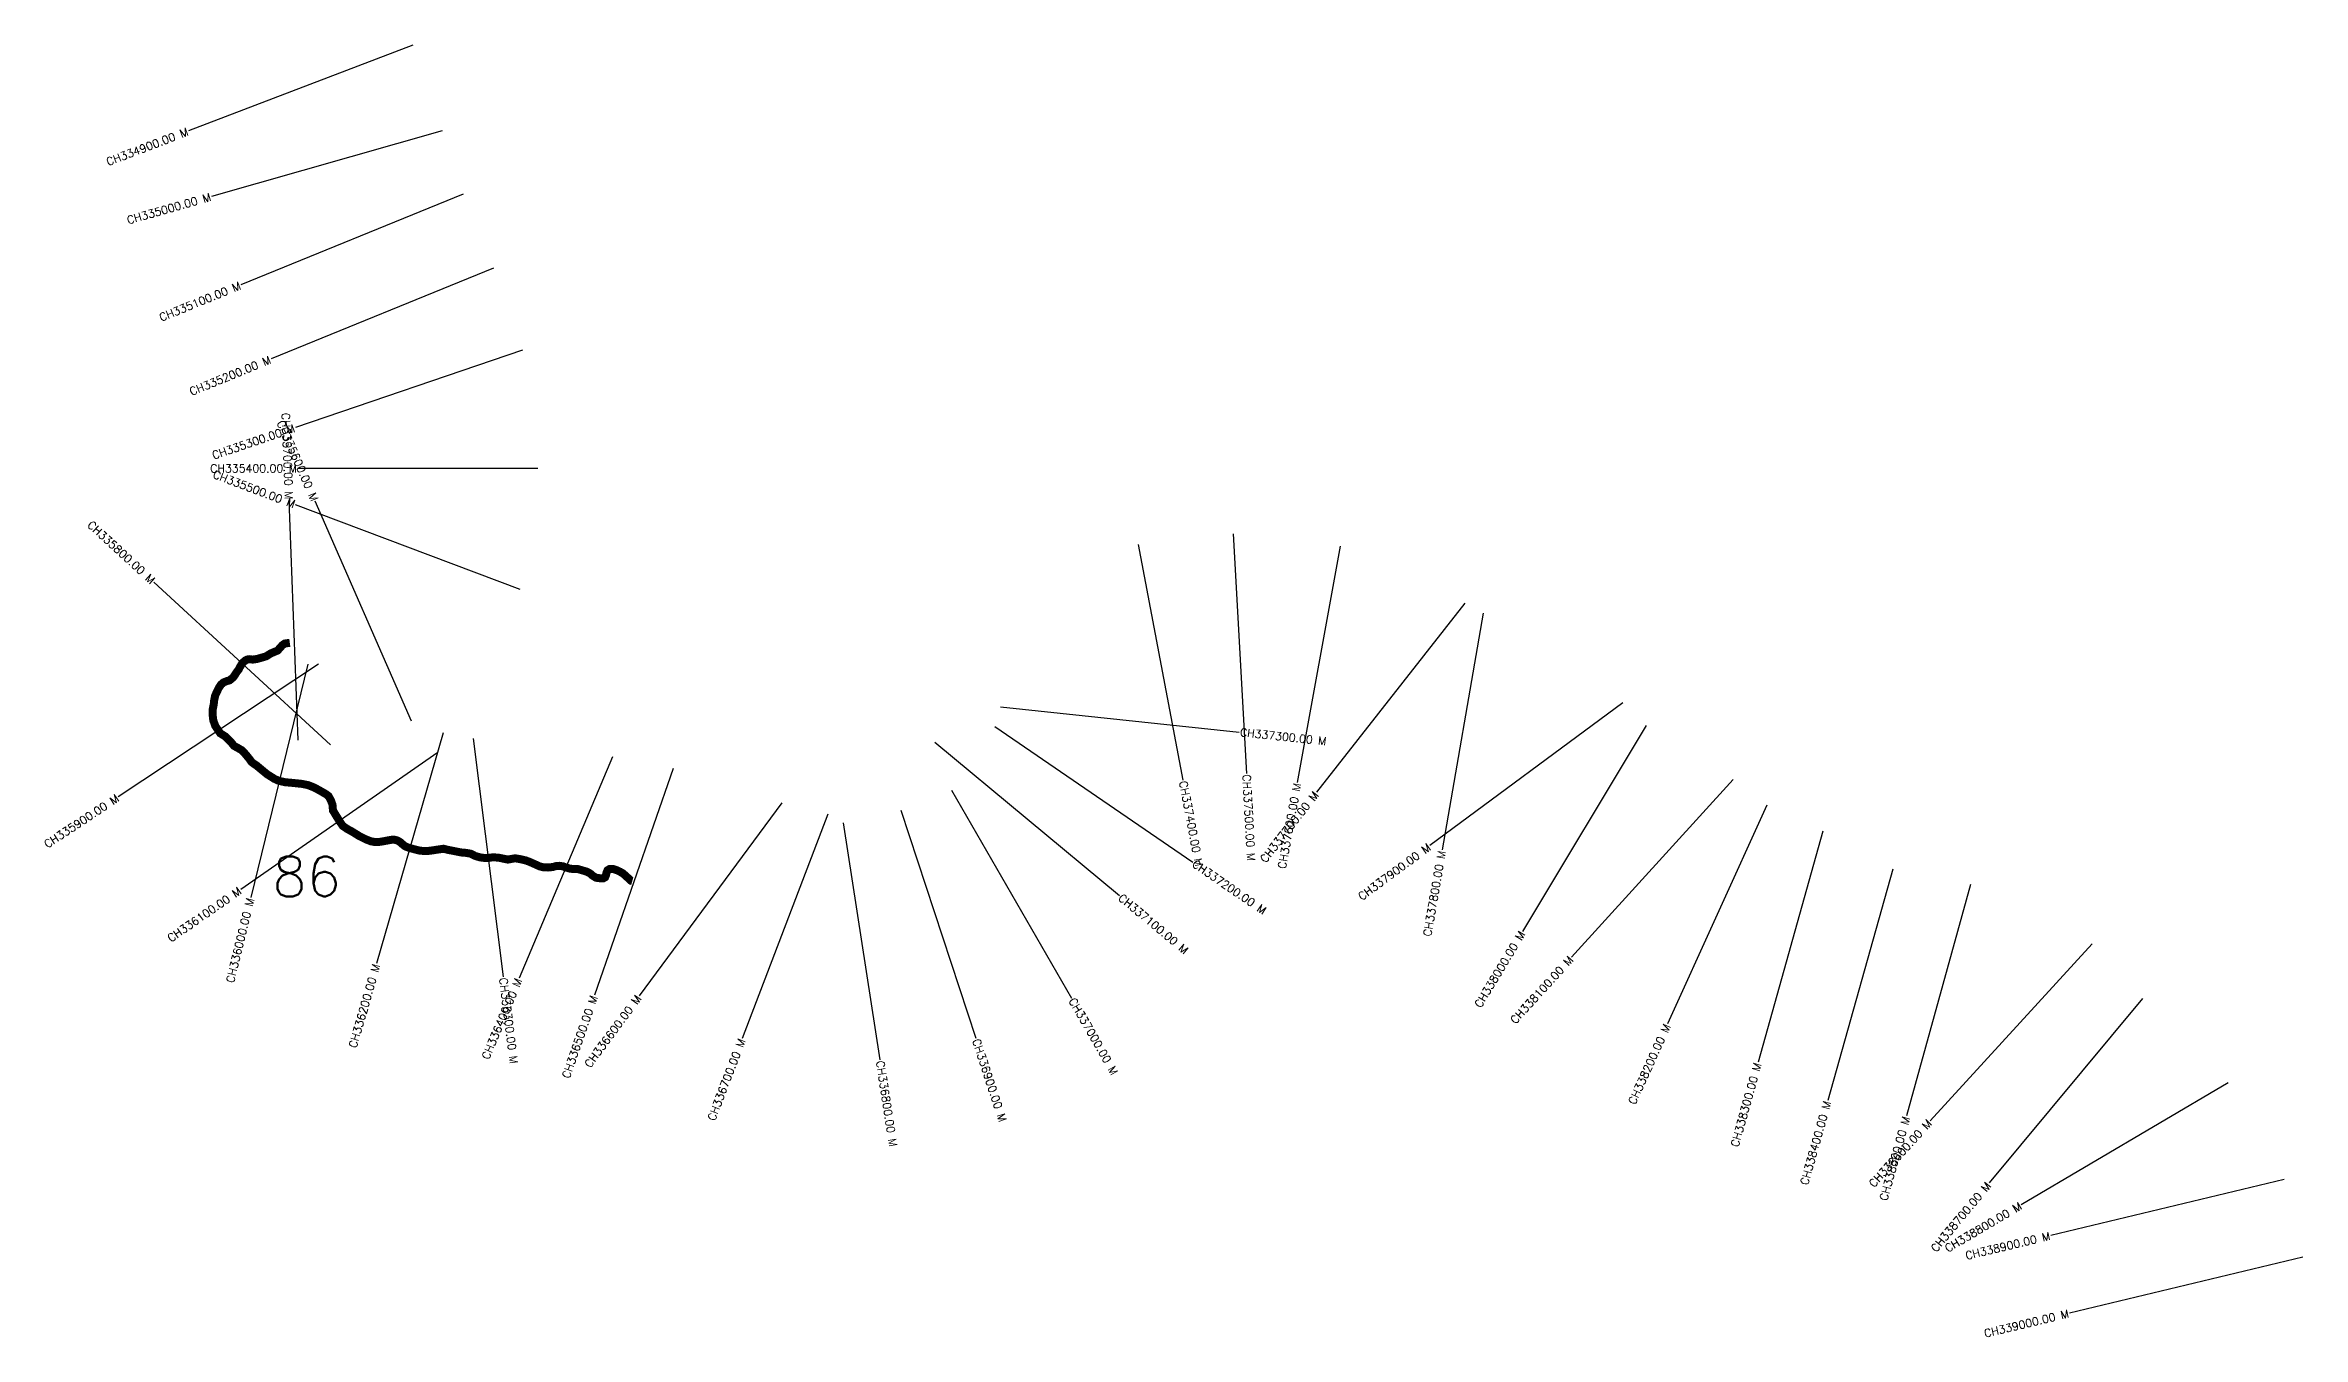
# Model space of a CAD drawing. Header units: metres. Extents: x 289952 to 294739, y 1989611 to 1993098.
# Drawn here: x 289952 to 292774, y 1989611 to 1991225 of the extents above; entities that cross this region are included whole.
import ezdxf
from ezdxf.enums import TextEntityAlignment as Align

# ---------------------------------------------------------------- set-up
doc = ezdxf.new("R2010")
doc.units = ezdxf.units.M
doc.header["$MEASUREMENT"] = 0
for name, color, linetype in [('CS', 134, 'Continuous'), ('CSMark', 6, 'Continuous'), ('UNPROTECTED', 10, 'Continuous')]:
    doc.layers.add(name, color=color, linetype=linetype)
doc.styles.get("Standard").update_dxf_attribs({"font": 'simplex.shx'})

msp = doc.modelspace()

# ---------------------------------------------------------------- linework, layer by layer
at = {"layer": 'CS'}
for p, q in [((290411.5, 1991225.2), (290131.3, 1991118.1)), ((290448.4, 1991118.4), (290159.9, 1991036.1)), ((290474.4, 1991039.2), (290196.7, 1990925.8)), ((290512.3, 1990946.6), (290234.5, 1990833.2)), ((290548.8, 1990844), (290264.8, 1990747.4)), ((290567.8, 1990696.4), (290267.8, 1990696.4)), ((290268.4, 1990356.8), (290257, 1990656.6)), ((290545.6, 1990545), (290265, 1990651)), ((290410.1, 1990380.5), (290289.7, 1990655.3)), ((291317.9, 1990601.5), (291374, 1990306.8)), ((291437, 1990614.6), (291453.5, 1990315.1)), ((291570.7, 1990599.1), (291517, 1990304)), ((290308.8, 1990351.1), (290088, 1990554.1)), ((291726.3, 1990527.9), (291541.1, 1990291.8)), ((291749.1, 1990515.3), (291697.9, 1990219.7)), ((290293.7, 1990451.6), (290043.5, 1990286)), ((290280.3, 1990451.7), (290209, 1990160.3)), ((291146.2, 1990398.6), (291444.5, 1990367)), ((291924, 1990403.5), (291682.8, 1990225.1)), ((290449.7, 1990366.1), (290366.4, 1990077.9)), ((290487.2, 1990358.7), (290524.4, 1990061)), ((291064, 1990354.4), (291294.6, 1990162.6)), ((291139, 1990374), (291386.4, 1990204.3)), ((291953.1, 1990375), (291798.6, 1990117.9)), ((290442.9, 1990341.5), (290196.5, 1990170.4)), ((290661.2, 1990335.9), (290544.5, 1990059.5)), ((290737, 1990321.6), (290638.5, 1990038.2)), ((291085, 1990294.5), (291234.7, 1990034.5)), ((292061.6, 1990307.5), (291859.6, 1990085.6)), ((290872.7, 1990278.7), (290694.4, 1990037.5)), ((290930.4, 1990264.5), (290823.4, 1989984.2)), ((291021.5, 1990269.3), (291115.1, 1989984.3)), ((292103.7, 1990275.4), (291979.8, 1990002.2)), ((290949.4, 1990253.7), (290995.4, 1989957.2)), ((292173.6, 1990243.2), (292092.8, 1989954.3)), ((292261.3, 1990195.5), (292179.9, 1989906.7)), ((292358.5, 1990176.4), (292278.4, 1989887.3)), ((292510.5, 1990102.5), (292307.9, 1989881.3)), ((292573.3, 1990034.2), (292381.5, 1989803.5)), ((292680.3, 1989928.5), (292421.8, 1989776.3)), ((292750.3, 1989807.9), (292458.6, 1989738)), ((292773.7, 1989710.7), (292481.9, 1989640.7))]:
    msp.add_line(p, q, dxfattribs=at)
at = {"layer": 'UNPROTECTED', "const_width": 10, "flags": 128}
msp.add_lwpolyline([(290257.9, 1990478.4), (290251.6, 1990477.6), (290248.6, 1990475.5), (290242.6, 1990468.8), (290238.1, 1990466.9), (290234, 1990465.2), (290228.4, 1990461.6), (290223.6, 1990460.2), (290217.1, 1990458.3), (290211.4, 1990457.5), (290207.4, 1990458), (290204.6, 1990457.6), (290202.2, 1990456.3), (290199.8, 1990454.2), (290197.8, 1990452), (290196.3, 1990449.4), (290195.1, 1990447.5), (290194, 1990445), (290191.6, 1990442), (290188.9, 1990437.8), (290186.8, 1990435), (290182.7, 1990431.6), (290179.4, 1990430.7), (290175.1, 1990429), (290172, 1990426.4), (290169, 1990421.9), (290167.7, 1990419.2), (290164.6, 1990412.6), (290163.3, 1990406.4), (290162.8, 1990401.6), (290161.4, 1990394.6), (290161.5, 1990387.7), (290162.2, 1990381.8), (290164.6, 1990374.8), (290170.9, 1990365.4), (290177.6, 1990361.2), (290184.1, 1990354.7), (290188.1, 1990349.7), (290192.9, 1990347.1), (290197.7, 1990344.3), (290202.4, 1990339.4), (290207, 1990333.8), (290210.2, 1990329.4), (290213.1, 1990327.2), (290216.6, 1990324.9), (290224.4, 1990318.4), (290229.8, 1990314), (290235, 1990310.8), (290238.4, 1990308.6), (290243.7, 1990306.2), (290251.7, 1990304.3), (290262.5, 1990303.3), (290273, 1990302.2), (290280.9, 1990300.6), (290288.6, 1990297.5), (290295.4, 1990293.8), (290303.2, 1990289.3), (290306.2, 1990287), (290309.3, 1990281.5), (290311.2, 1990276.2), (290311.8, 1990268.9), (290313.4, 1990266.3), (290319.7, 1990256), (290324, 1990249.7), (290329.4, 1990246), (290335.8, 1990242.5), (290344.8, 1990236.9), (290353.1, 1990232.8), (290359.3, 1990230.4), (290364.4, 1990229.5), (290371.1, 1990229.8), (290380.3, 1990231.5), (290384.8, 1990232.3), (290388.5, 1990232.4), (290392.2, 1990231.5), (290396, 1990229.3), (290398.8, 1990226.7), (290402.3, 1990224), (290406.3, 1990222.5), (290412.3, 1990220.8), (290420.8, 1990218.6), (290430, 1990218.3), (290436.3, 1990219.1), (290444.7, 1990220.4), (290450, 1990221.1), (290456.2, 1990219.6), (290463.5, 1990218.2), (290472, 1990216.5), (290477.9, 1990216), (290484.2, 1990214.9), (290489.3, 1990212.2), (290495.4, 1990210.4), (290502.7, 1990209.4), (290507.5, 1990210), (290512.4, 1990210.4), (290518.6, 1990210), (290530.4, 1990207.6), (290539.3, 1990209.2), (290545.5, 1990208.2), (290552.9, 1990206.5), (290557.1, 1990204.9), (290562.9, 1990202.4), (290569.9, 1990199.2), (290574.9, 1990197.9), (290580.5, 1990197.7), (290586.5, 1990198.3), (290590.7, 1990199.5), (290594.8, 1990199.8), (290599.6, 1990199.1), (290602.9, 1990197.7), (290608.4, 1990196.2), (290613.7, 1990195.7), (290618, 1990195.7), (290623.8, 1990194), (290629, 1990192.5), (290633.1, 1990190.3), (290636.2, 1990187.6), (290640.6, 1990184.9), (290645.3, 1990184.3), (290649.8, 1990184.3), (290651.9, 1990185.5), (290653.1, 1990188.5), (290653.6, 1990191.1), (290655, 1990194.3), (290657.5, 1990195.8), (290661.9, 1990195.8), (290667.1, 1990194.1), (290671, 1990192.2), (290674.2, 1990190.3), (290677.8, 1990187.1), (290684.5, 1990181), (290685.9, 1990180.6)], dxfattribs=at)

# ---------------------------------------------------------------- texts
at = {"insert": (290236, 1990211.5), "char_height": 50, "attachment_point": 1}
msp.add_mtext_dynamic_manual_height_columns('86', width=70.183, gutter_width=1, heights=[0], dxfattribs=at)
at = {"layer": 'CSMark'}
for s, rotation, p in [('CH334900.00 M', 20.9354, (290130.4, 1991117.7)), ('CH335000.00 M', 15.9094, (290158.9, 1991035.9)), ('CH335100.00 M', 22.219, (290195.8, 1990925.4)), ('CH335200.00 M', 22.219, (290233.6, 1990832.8)), ('CH335300.00 M', 18.7736, (290263.8, 1990747.1)), ('CH335600.00 M', 293.6623, (290289.3, 1990656.2)), ('CH335700.00 M', 272.1791, (290256.9, 1990657.6)), ('CH335400.00 M', 0.0059, (290266.8, 1990696.4)), ('CH335500.00 M', 339.3046, (290264, 1990651.3)), ('CH335800.00 M', 317.4033, (290087.2, 1990554.8)), ('CH337700.00 M', 51.8878, (291540.5, 1990291)), ('CH337600.00 M', 79.6909, (291516.9, 1990303)), ('CH335900.00 M', 33.5072, (290042.7, 1990285.5)), ('CH337900.00 M', 36.4848, (291681.9, 1990224.5)), ('CH337800.00 M', 80.1777, (291697.7, 1990218.7)), ('CH336100.00 M', 34.7771, (290195.6, 1990169.8)), ('CH336000.00 M', 76.2471, (290208.7, 1990159.3)), ('CH338000.00 M', 58.9924, (291798, 1990117)), ('CH336200.00 M', 73.8861, (290366.2, 1990076.9)), ('CH338100.00 M', 47.6879, (291859, 1990084.9)), ('CH336400.00 M', 67.1062, (290544.1, 1990058.6)), ('CH336500.00 M', 70.8147, (290638.1, 1990037.3)), ('CH336600.00 M', 53.5294, (290693.8, 1990036.7)), ('CH336700.00 M', 69.1029, (290823, 1989983.3)), ('CH338200.00 M', 65.5986, (291979.4, 1990001.3)), ('CH338300.00 M', 74.3708, (292092.5, 1989953.4)), ('CH338400.00 M', 74.2559, (292179.6, 1989905.7)), ('CH338600.00 M', 47.5031, (292307.2, 1989880.5)), ('CH338500.00 M', 74.5237, (292278.2, 1989886.3)), ('CH338700.00 M', 50.2672, (292380.9, 1989802.7)), ('CH338800.00 M', 30.4774, (292420.9, 1989775.8)), ('CH338900.00 M', 13.4889, (292457.6, 1989737.7)), ('CH339000.00 M', 13.4889, (292481, 1989640.5))]:
    msp.add_text(s, height=10, rotation=rotation, dxfattribs=at).set_placement(p, align=Align.MIDDLE_RIGHT)
for s, rotation, p in [('CH337300.00 M', 353.9436, (291445.5, 1990366.9)), ('CH337400.00 M', 280.7783, (291374.2, 1990305.8)), ('CH337500.00 M', 273.1586, (291453.5, 1990314.1)), ('CH337200.00 M', 325.5614, (291387.3, 1990203.8)), ('CH337100.00 M', 320.2563, (291295.4, 1990161.9)), ('CH336300.00 M', 277.1209, (290524.5, 1990060)), ('CH337000.00 M', 299.9177, (291235.2, 1990033.7)), ('CH336900.00 M', 288.174, (291115.4, 1989983.3)), ('CH336800.00 M', 278.808, (290995.5, 1989956.2))]:
    msp.add_text(s, height=10, rotation=rotation, dxfattribs=at).set_placement(p, align=Align.MIDDLE_LEFT)

doc.saveas('drawing.dxf')
